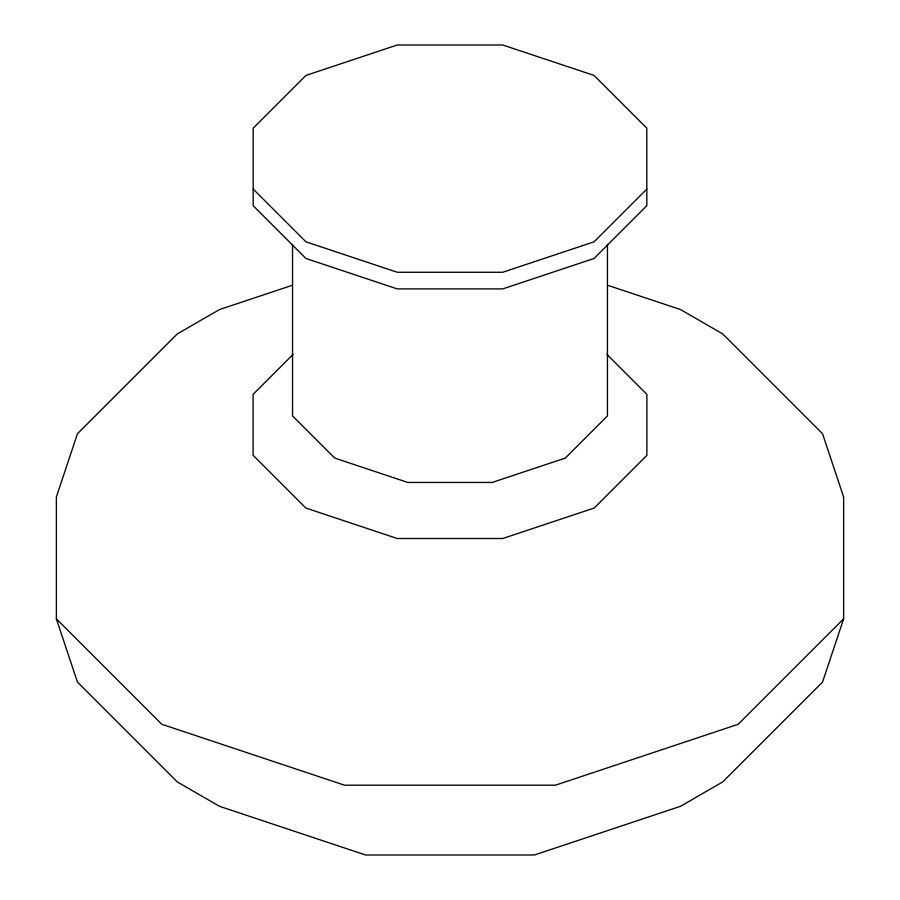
<?xml version="1.0" encoding="UTF-8"?>
<svg xmlns="http://www.w3.org/2000/svg" width="900" height="900" viewBox="0 0 900 900"><rect width="100%" height="100%" fill="white"/><g stroke="black" fill="none" stroke-linecap="round" stroke-linejoin="round"><path stroke-width="1.35" d="M607.455 285.21L680.535 309.566L722.722 333.923L822.544 433.744L843.637 497.025L843.637 618.817L822.544 682.099L722.722 781.92L680.535 806.288L534.375 855L365.625 855L219.465 806.288L177.278 781.92L77.456 682.099L56.363 618.817L56.363 497.025L77.456 433.744L177.278 333.923L219.465 309.566L292.545 285.21M293.152 354.308L253.102 394.369L253.102 455.287L305.854 508.05L397.238 538.504L502.762 538.504L594.146 508.05L646.898 455.287L646.898 394.369L606.847 354.308M646.819 189.079L594.079 241.819L502.74 272.261L397.26 272.261L305.921 241.819L253.181 189.079M843.637 618.817L738.158 724.298L555.48 785.183L344.52 785.183L161.843 724.298L56.363 618.817M607.455 244.384L607.455 415.912L565.267 458.1L492.188 482.456L407.812 482.456L334.733 458.1L292.545 415.912L292.545 244.384M305.921 75.442L253.181 128.183L253.181 205.718L305.921 258.457L397.26 288.9L502.74 288.9L594.079 258.457L646.819 205.718L646.819 128.183L594.079 75.442L502.74 45L397.26 45L305.921 75.442"/></g></svg>
